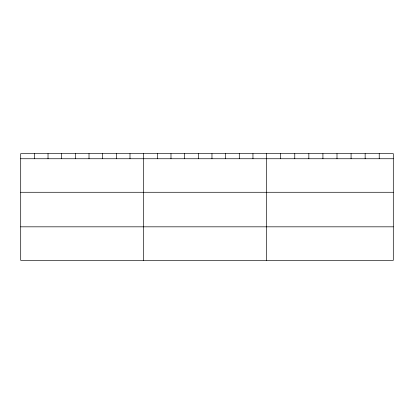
<?xml version="1.0" encoding="UTF-8"?>
<svg xmlns="http://www.w3.org/2000/svg" width="414" height="414" viewBox="0 0 414 414"><rect width="100%" height="100%" fill="white"/><g stroke="black" fill="none" stroke-linecap="round" stroke-linejoin="round"><path stroke-width="0.62" d="M393.3 192.277L393.3 153.641L20.7 153.641L20.7 260.359L393.3 260.359L393.3 192.277L20.7 192.277M20.7 158.743L393.3 158.743M20.7 226.825L393.3 226.825M379.224 153.641L379.224 158.743M365.148 153.641L365.148 158.743M351.072 153.641L351.072 158.743M336.996 153.641L336.996 158.743M322.92 153.641L322.92 158.743M308.844 153.641L308.844 158.743M294.768 153.641L294.768 158.743M280.692 153.641L280.692 158.743M266.616 153.641L266.616 260.359M252.954 153.641L252.954 158.743M239.292 153.641L239.292 158.743M225.63 153.641L225.63 158.743M211.968 153.641L211.968 158.743M198.306 153.641L198.306 158.743M184.644 153.641L184.644 158.743M170.982 153.641L170.982 158.743M157.32 153.641L157.32 158.743M143.658 153.641L143.658 260.359M129.996 153.641L129.996 158.743M116.334 153.641L116.334 158.743M102.672 153.641L102.672 158.743M89.01 153.641L89.01 158.743M75.348 153.641L75.348 158.743M61.686 153.641L61.686 158.743M48.024 153.641L48.024 158.743M34.362 153.641L34.362 158.743"/></g></svg>
